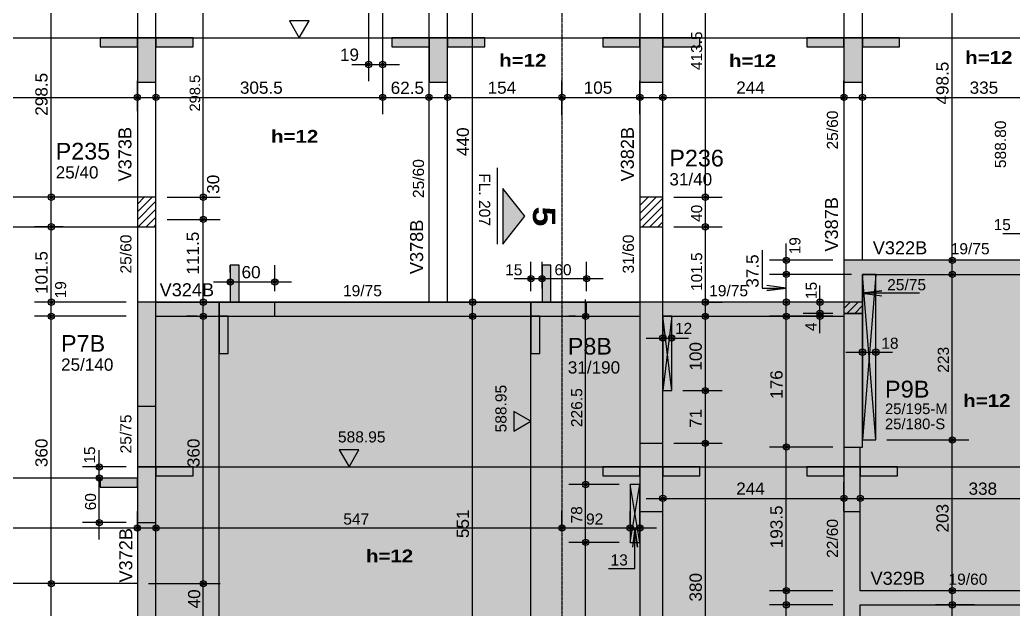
# Model space of a CAD drawing. Extents: x 0 to 13080, y 0 to 6750.
# Drawn here: x 2865 to 4204, y 2881 to 3675 of the extents above; entities that cross this region are included whole.
import ezdxf

# ---------------------------------------------------------------- set-up
doc = ezdxf.new("R2010")
doc.units = 0
doc.header["$MEASUREMENT"] = 0
for name, pattern in [('ESTILO_TQS_0002', [0.4, 0.1, -0.3]), ('ESTILO_TQS_0006', [0.3, 0.2, -0.1]), ('ESTILO_TQS_0007', [2.1, 1.5, -0.2, 0.2, -0.2])]:
    doc.linetypes.add(name, pattern=pattern)
for name, color, linetype in [('MTH-202', 1, 'CONTINUOUS'), ('MTH-224', 4, 'CONTINUOUS'), ('MTH-230', 1, 'CONTINUOUS'), ('MTH-COTAS7', 31, 'CONTINUOUS'), ('MTH-DIM-PILAR', 3, 'CONTINUOUS'), ('MTH-DIM-VIGA', 3, 'CONTINUOUS'), ('MTH-EIXO-214', 4, 'CONTINUOUS'), ('MTH-FACE-VIGA', 7, 'CONTINUOUS'), ('MTH-HACHURA-PILAR', 1, 'CONTINUOUS'), ('MTH-LINHA-CORTE', 5, 'CONTINUOUS'), ('MTH-LINHA-SEÇÃO', 16, 'CONTINUOUS'), ('MTH-PILAR-MORRE', 5, 'CONTINUOUS'), ('MTH-PILAR-SEGUE', 5, 'CONTINUOUS'), ('MTH-SIMB_COTA', 3, 'CONTINUOUS'), ('MTH-SOMB119', 62, 'CONTINUOUS'), ('MTH-SOMBRA21', 150, 'CONTINUOUS'), ('MTH-SOMBRA25', 253, 'CONTINUOUS'), ('MTH-TIT1-PILAR', 5, 'CONTINUOUS'), ('MTH-TIT1-VIGA', 5, 'CONTINUOUS'), ('MTH-TXT', 4, 'CONTINUOUS'), ('MTH-TXT-NEGRITO', 5, 'CONTINUOUS'), ('MTH-VIGA-INVERTIDA', 7, 'ESTILO_TQS_0002')]:
    doc.layers.add(name, color=color, linetype=linetype)
doc.styles.add('TQS_ARIAL', font='arial.ttf')
doc.styles.add('TQS_ARIAL_BLACK', font='ariblk.ttf')

msp = doc.modelspace()

# ---------------------------------------------------------------- linework, layer by layer
at = {"layer": 'MTH-224', "linetype": 'Continuous'}
msp.add_line((3508.413642, 3475.598007), (3508.413642, 3373.035507), dxfattribs=at)
for points in [[(3228.559574, 3673.775004), (3241.809079, 3650.827299), (3255.057265, 3673.775004), (3228.559574, 3673.775004)], [(3531.146077, 3121.11665), (3554.093782, 3134.366155), (3531.146077, 3147.614341), (3531.146077, 3121.11665)], [(3295.785352, 3095.818407), (3309.034857, 3072.870702), (3322.283044, 3095.818407), (3295.785352, 3095.818407)]]:
    msp.add_lwpolyline(points, dxfattribs=at)
at = {"layer": 'MTH-230', "linetype": 'Continuous'}
for p, q in [((4018.77776, 3109.232063), (4000.776437, 3332.232063)), ((4018.77483, 3332.232063), (4000.776437, 3109.232063)), ((3743.773657, 3175.732062), (3731.772715, 3275.732062)), ((3743.771704, 3275.732062), (3731.772715, 3175.732062)), ((3700.772715, 2971.232061), (3687.7719, 3049.232061)), ((3687.773853, 2971.232061), (3700.772715, 3049.232061))]:
    msp.add_line(p, q, dxfattribs=at)
at = {"layer": 'MTH-COTAS7', "linetype": 'Continuous'}
for p, q in [((3789.199237, 3413.714762), (3789.199237, 3872.214724)), ((4121.7165, 3328.732063), (4121.7165, 3872.214724)), ((2907.742914, 3413.714762), (2907.742914, 3757.214724)), ((3112.632837, 3413.714724), (3112.632837, 3757.214724)), ((3475.485509, 3272.232062), (3475.485509, 3757.214724)), ((3335.277913, 3738.714724), (3335.277913, 3592.301296)), ((3354.277913, 3719.714724), (3354.277913, 3547.964762)), ((3354.277913, 3719.714724), (3354.277913, 3547.964762)), ((3354.277913, 3704.714724), (3354.277913, 3592.301296)), ((3312.777913, 3614.801296), (3376.777913, 3614.801296)), ((3023.777243, 3552.013919), (3023.777243, 3592.964762)), ((3048.777243, 3558.5112), (3048.777243, 3592.964762)), ((3441.778343, 3560.905935), (3441.778343, 3592.964762)), ((3595.777243, 3546.312554), (3595.777243, 3592.964762)), ((3595.777243, 3561.312554), (3595.777243, 3592.964762)), ((3700.772715, 3548.129418), (3700.772715, 3592.964762)), ((3731.772715, 3547.608826), (3731.772715, 3592.964762)), ((3975.776437, 3565.885131), (3975.776437, 3592.964762)), ((4000.776437, 3561.487138), (4000.776437, 3592.964762)), ((2327.278343, 3570.464762), (3046.277243, 3570.464762)), ((3026.277243, 3570.464762), (3376.777913, 3570.464762)), ((3331.777913, 3570.464762), (3439.278343, 3570.464762)), ((3419.278343, 3570.464762), (3618.277243, 3570.464762)), ((3573.277243, 3570.464762), (3723.272715, 3570.464762)), ((3709.272715, 3570.464762), (3998.276437, 3570.464762)), ((3978.276437, 3570.464762), (4358.278005, 3570.464762)), ((3112.632837, 3383.714762), (3112.632837, 3458.714724)), ((3789.199237, 3373.714762), (3789.199237, 3458.714762)), ((2922.614955, 3436.214762), (2885.242914, 3436.214762)), ((3063.777243, 3436.214724), (3135.132837, 3436.214724)), ((3063.777243, 3436.214724), (3135.132837, 3436.214724)), ((3112.632837, 3272.232062), (3112.632837, 3428.714762)), ((3746.772715, 3436.214762), (3811.699237, 3436.214762)), ((3746.772715, 3436.214762), (3811.699237, 3436.214762)), ((2907.742914, 3272.232062), (2907.742914, 3418.714724)), ((3789.199237, 3272.232062), (3789.199237, 3418.714762)), ((3063.777243, 3406.214762), (3135.132837, 3406.214762)), ((3078.777243, 3406.214762), (3135.132837, 3406.214762)), ((2923.815472, 3396.214724), (2885.242914, 3396.214724)), ((3746.772715, 3396.214762), (3811.699237, 3396.214762)), ((3746.772715, 3396.214762), (3811.699237, 3396.214762)), ((4189.682575, 3387.288086), (4249.682575, 3387.288086)), ((3898.085202, 3309.732063), (3898.085202, 3373.732063)), ((3554.093782, 3309.732062), (3554.093782, 3349.044122)), ((3569.093782, 3313.399687), (3569.093782, 3349.044122)), ((3569.093782, 3313.399687), (3569.093782, 3349.044122)), ((3629.093782, 3309.732062), (3629.093782, 3349.044122)), ((3960.776437, 3351.232063), (3875.585202, 3351.232063)), ((3898.085202, 3272.232063), (3898.085202, 3354.732063)), ((4131.723071, 3351.232063), (4099.2165, 3351.232063)), ((4121.7165, 3086.732063), (4121.7165, 3354.732063)), ((3149.031721, 3334.732062), (3149.031721, 3344.473798)), ((3209.031721, 3309.732062), (3209.031721, 3344.473798)), ((3126.531721, 3321.973798), (3231.531721, 3321.973798)), ((3531.593782, 3326.544122), (3591.593782, 3326.544122)), ((3546.593782, 3326.544122), (3651.593782, 3326.544122)), ((3985.776437, 3332.232063), (3875.585202, 3332.232063)), ((3985.776437, 3332.232063), (3875.585202, 3332.232063)), ((4120.671331, 3332.232063), (4144.2165, 3332.232063)), ((2907.742914, 3253.232062), (2907.742914, 3317.232062)), ((3943.376847, 3257.232063), (3943.376847, 3317.232062)), ((2993.777243, 3294.732062), (2885.242914, 3294.732062)), ((3008.777243, 3294.732062), (2885.242914, 3294.732062)), ((2907.742914, 2893.232026), (2907.742914, 3298.232062)), ((3132.379587, 3294.732062), (3090.132837, 3294.732062)), ((3112.632837, 2893.232026), (3112.632837, 3298.232062)), ((3462.633488, 3294.732062), (3497.985509, 3294.732062)), ((3475.485509, 2702.232063), (3475.485509, 3298.232062)), ((3627.723978, 3026.732061), (3627.723978, 3298.232062)), ((3784.461806, 3294.732062), (3811.699237, 3294.732062)), ((3789.199237, 3153.232062), (3789.199237, 3298.232062)), ((3960.776437, 3294.732063), (3875.585202, 3294.732063)), ((3898.085202, 3077.232063), (3898.085202, 3298.232062)), ((3960.776437, 3294.732062), (3920.876847, 3294.732062)), ((3943.376847, 3253.232062), (3943.376847, 3302.232063)), ((3960.776437, 3279.732063), (3920.876847, 3279.732063)), ((3960.776437, 3279.732063), (3920.876847, 3279.732063)), ((2993.777243, 3275.732062), (2885.242914, 3275.732062)), ((3008.777243, 3275.732062), (2885.242914, 3275.732062)), ((3104.349613, 3275.732062), (3090.132837, 3275.732062)), ((3463.558377, 3275.732062), (3497.985509, 3275.732062)), ((3614.093782, 3275.732062), (3605.223978, 3275.732062)), ((3731.772715, 3252.942123), (3731.772715, 3268.924596)), ((3743.772455, 3252.289564), (3743.772455, 3268.924596)), ((3776.304288, 3275.732062), (3811.699237, 3275.732062)), ((3927.289216, 3275.732062), (3875.585202, 3275.732062)), ((3960.776437, 3275.732062), (3920.876847, 3275.732062)), ((3709.272715, 3246.424596), (3766.272455, 3246.424596)), ((4000.776437, 3228.897805), (4000.776437, 3249.937783)), ((4018.776385, 3228.897805), (4018.776385, 3249.937783)), ((3978.276437, 3227.437783), (4041.276385, 3227.437783)), ((3789.199237, 3082.232061), (3789.199237, 3198.232062)), ((3758.773657, 3175.732062), (3811.699237, 3175.732062)), ((3758.773657, 3175.732062), (3811.699237, 3175.732062)), ((4121.7165, 2883.73206), (4121.7165, 3131.732063)), ((3789.199237, 2702.232063), (3789.199237, 3127.232061)), ((3898.085202, 2883.73206), (3898.085202, 3122.232063)), ((4033.77776, 3109.232063), (4144.2165, 3109.232063)), ((4033.77776, 3109.232063), (4144.2165, 3109.232063)), ((2972.532162, 3035.370702), (2972.532162, 3095.370702)), ((3746.772715, 3104.732061), (3811.699237, 3104.732061)), ((3761.772715, 3104.732061), (3811.699237, 3104.732061)), ((3960.776437, 3099.732063), (3875.585202, 3099.732063)), ((3960.776437, 3099.732063), (3875.585202, 3099.732063)), ((2972.532162, 2975.370702), (2972.532162, 3080.370702)), ((3008.777243, 3072.870702), (2950.032162, 3072.870702)), ((3627.723978, 2948.732061), (3627.723978, 3071.732061)), ((2983.777243, 3057.870702), (2950.032162, 3057.870702)), ((2983.777243, 3057.870702), (2950.032162, 3057.870702)), ((3731.772715, 3010.318942), (3731.772715, 3052.98206)), ((3975.776437, 3013.232061), (3975.776437, 3052.98206)), ((3997.776437, 3017.982061), (3997.776437, 3052.98206)), ((3672.7719, 3049.232061), (3605.223978, 3049.232061)), ((3672.7719, 3049.232061), (3605.223978, 3049.232061)), ((3709.272715, 3030.48206), (3998.276437, 3030.48206)), ((3975.276437, 3030.48206), (4358.278005, 3030.48206)), ((3023.777243, 2985.935425), (3023.777243, 3013.258365)), ((3048.777243, 2988.614108), (3048.777243, 3013.258365)), ((3595.777243, 2993.424389), (3595.777243, 3013.258365)), ((3595.777243, 2993.424389), (3595.777243, 3013.258365)), ((3687.773611, 2995.900059), (3687.773611, 3013.258365)), ((3687.773611, 2995.900059), (3687.773611, 3013.258365)), ((3700.772715, 2986.232061), (3700.772715, 3013.258365)), ((3008.777243, 2997.870702), (2950.032162, 2997.870702)), ((2284.277913, 2990.758365), (3046.277243, 2990.758365)), ((3026.277243, 2990.758365), (3618.277243, 2990.758365)), ((3573.277243, 2990.758365), (3710.273611, 2990.758365)), ((3627.723978, 2702.232063), (3627.723978, 2993.732061)), ((3665.273611, 2990.758365), (3723.272715, 2990.758365)), ((3672.773853, 2971.232061), (3605.223978, 2971.232061)), ((3672.773853, 2971.232061), (3605.223978, 2971.232061)), ((3112.632837, 2853.232026), (3112.632837, 2938.232026)), ((3898.085202, 2864.73206), (3898.085202, 2928.73206)), ((2925.137029, 2915.732026), (2885.242914, 2915.732026)), ((3038.777243, 2915.732026), (3135.132837, 2915.732026)), ((3038.777243, 2915.732026), (3135.132837, 2915.732026)), ((3960.776437, 2906.23206), (3875.585202, 2906.23206)), ((3960.776437, 2906.23206), (3875.585202, 2906.23206)), ((3898.085202, 2575.232062), (3898.085202, 2909.73206)), ((4151.777221, 2906.23206), (4099.2165, 2906.23206)), ((4121.7165, 2493.232028), (4121.7165, 2909.73206)), ((2907.742914, 2702.232063), (2907.742914, 2898.232026)), ((3112.632837, 2702.232063), (3112.632837, 2898.232026)), ((3960.776437, 2887.23206), (3875.585202, 2887.23206)), ((3960.776437, 2887.23206), (3875.585202, 2887.23206)), ((4151.777221, 2887.23206), (4099.2165, 2887.23206))]:
    msp.add_line(p, q, dxfattribs=at)
for points in [[(3865.441574, 3364.675059), (3865.441574, 3313.701084), (3898.085202, 3313.701084), (3872.059774, 3310.274771), (3898.085202, 3313.701084), (3872.059774, 3317.127396)], [(4077.663319, 3306.775764), (4000.776437, 3306.775764), (4026.801865, 3310.202077), (4000.776437, 3306.775764), (4026.801865, 3303.349452)], [(3658.669305, 2936.164261), (3694.220155, 2936.164261), (3694.220155, 2990.758365), (3697.646468, 2964.732937), (3694.220155, 2990.758365), (3690.793843, 2964.732937)]]:
    msp.add_lwpolyline(points, dxfattribs=at)
at = {"layer": 'MTH-EIXO-214', "linetype": 'ESTILO_TQS_0007'}
msp.add_line((3595.777243, 6386.749862), (3595.777243, 488.1738), dxfattribs=at)
at = {"layer": 'MTH-FACE-VIGA', "linetype": 'Continuous'}
for p, q in [((3416.778343, 3294.732062), (3416.778343, 3936.214724)), ((3048.777243, 3294.732062), (3416.778343, 3294.732062)), ((3441.778343, 3294.732062), (3700.772715, 3294.732062))]:
    msp.add_line(p, q, dxfattribs=at)
for points in [[(3023.777243, 3936.214724), (3023.777243, 3436.214724)], [(3048.777243, 3436.214724), (3048.777243, 3936.214724)], [(3441.778343, 3294.732062), (3441.778343, 3936.214724), (3584.778343, 3936.214724)], [(3700.772715, 3862.214724), (3700.772715, 3436.214724)], [(4000.776437, 3351.232063), (4000.776437, 3862.214724)], [(3731.772715, 3436.214724), (3731.772715, 3849.714724)], [(3975.776437, 3849.714724), (3975.776437, 3341.732063)], [(3023.777243, 3436.214724), (2349.778343, 3436.214724)], [(2329.778343, 3396.214724), (3023.777243, 3396.214724)], [(3023.777243, 3396.214724), (3023.777243, 3294.732062)], [(3048.777243, 3294.732062), (3048.777243, 3396.214724)], [(3700.772715, 3396.214724), (3700.772715, 3294.732062)], [(3731.772715, 3294.732062), (3731.772715, 3396.214724)], [(4335.777241, 3351.232063), (4000.776437, 3351.232063)], [(3975.776437, 3341.732063), (3975.776437, 3294.732063)], [(4000.776437, 3332.232063), (4335.777241, 3332.232063)], [(4000.776437, 3294.732063), (4000.776437, 3332.232063)], [(4018.77776, 3109.232063), (4018.77483, 3332.232063), (4000.776437, 3332.232063), (4000.776437, 3109.232063), (4018.77776, 3109.232063)], [(3975.776437, 3294.732062), (3731.772715, 3294.732062)], [(3048.777243, 3275.732062), (3700.772715, 3275.732062)], [(3731.772715, 3275.732062), (3975.776437, 3275.732062)], [(3743.773657, 3175.732062), (3743.771704, 3275.732062), (3731.772715, 3275.732062), (3731.772715, 3175.732062), (3743.773657, 3175.732062)], [(3023.777243, 3154.732062), (3023.777243, 2915.732026)], [(3048.777243, 2890.732026), (3048.777243, 3154.732062)], [(3700.772715, 3104.732061), (3700.772715, 2724.732063)], [(3731.772715, 2715.232063), (3731.772715, 3104.732061)], [(3975.776437, 3099.732063), (3975.776437, 2896.732022)], [(3997.776437, 2906.232022), (3997.776437, 3099.732063)], [(3687.773853, 2971.232061), (3700.772715, 2971.232061), (3700.772715, 3049.232061), (3687.7719, 3049.232061), (3687.773853, 2971.232061)], [(3023.777243, 2915.732026), (2306.777913, 2915.732026)], [(4335.778005, 2906.232022), (3997.776437, 2906.232022)], [(3048.777243, 2825.732063), (3048.777243, 2890.732026)], [(3975.776437, 2896.732022), (3975.776437, 2597.732062)], [(3997.776437, 2887.232022), (4335.778005, 2887.232022)], [(3997.776437, 2597.732062), (3997.776437, 2887.232022)]]:
    msp.add_lwpolyline(points, dxfattribs=at)
at = {"layer": 'MTH-HACHURA-PILAR', "linetype": 'Continuous'}
for p, q in [((3023.777243, 3416.221507), (3043.770461, 3436.214724)), ((3023.777243, 3426.828109), (3033.163859, 3436.214724)), ((3023.777243, 3405.614905), (3048.777243, 3430.614905)), ((3700.772715, 3414.394469), (3722.592971, 3436.214724)), ((3700.772715, 3425.001071), (3711.986369, 3436.214724)), ((3700.772715, 3435.607672), (3701.379767, 3436.214724)), ((3700.772715, 3403.787867), (3731.772715, 3434.787867)), ((3024.983664, 3396.214724), (3048.777243, 3420.008303)), ((3703.806174, 3396.214724), (3731.772715, 3424.181266)), ((3714.412776, 3396.214724), (3731.772715, 3413.574664)), ((3035.590266, 3396.214724), (3048.777243, 3409.401702)), ((3725.019378, 3396.214724), (3731.772715, 3402.968062)), ((3046.196868, 3396.214724), (3048.777243, 3398.7951)), ((3975.776437, 3286.347326), (3984.161175, 3294.732063)), ((3979.767776, 3279.732063), (3994.767776, 3294.732063)), ((3990.374378, 3279.732063), (4000.776437, 3290.134122))]:
    msp.add_line(p, q, dxfattribs=at)
at = {"layer": 'MTH-LINHA-CORTE', "linetype": 'Continuous'}
msp.add_lwpolyline([(3516.011227, 3448.035507), (3516.011227, 3373.035507), (3546.011227, 3410.535507), (3516.011227, 3448.035507)], dxfattribs=at)
at = {"layer": 'MTH-LINHA-SEÇÃO', "linetype": 'Continuous'}
for p, q in [((921.17219, 3650.827299), (8448.796747, 3650.827299)), ((3134.031721, 2705.732063), (3134.031721, 3294.732062)), ((3554.093782, 1875.732063), (3554.093782, 3294.732062)), ((3023.777243, 3072.870702), (5387.277243, 3072.870702)), ((3023.777243, 3057.870702), (1257.277913, 3057.870702))]:
    msp.add_line(p, q, dxfattribs=at)
for points in [[(3023.777243, 3638.827299), (3023.777243, 3650.827299), (2973.777243, 3650.827299), (2973.777243, 3638.827299), (3023.777243, 3638.827299)], [(3048.777243, 3650.827299), (3023.777243, 3650.827299), (3023.777243, 3590.827299), (3048.777243, 3590.827299), (3048.777243, 3650.827299)], [(3098.777243, 3638.827299), (3098.777243, 3650.827299), (3048.777243, 3650.827299), (3048.777243, 3638.827299), (3098.777243, 3638.827299)], [(3416.778343, 3638.827299), (3416.778343, 3650.827299), (3366.778343, 3650.827299), (3366.778343, 3638.827299), (3416.778343, 3638.827299)], [(3441.778343, 3650.827299), (3416.778343, 3650.827299), (3416.778343, 3590.827299), (3441.778343, 3590.827299), (3441.778343, 3650.827299)], [(3491.778343, 3638.827299), (3491.778343, 3650.827299), (3441.778343, 3650.827299), (3441.778343, 3638.827299), (3491.778343, 3638.827299)], [(3700.772715, 3638.827299), (3700.772715, 3650.827299), (3650.772715, 3650.827299), (3650.772715, 3638.827299), (3700.772715, 3638.827299)], [(3731.772715, 3650.827299), (3700.772715, 3650.827299), (3700.772715, 3590.827299), (3731.772715, 3590.827299), (3731.772715, 3650.827299)], [(3781.772715, 3638.827299), (3781.772715, 3650.827299), (3731.772715, 3650.827299), (3731.772715, 3638.827299), (3781.772715, 3638.827299)], [(3975.776437, 3638.827299), (3975.776437, 3650.827299), (3925.776437, 3650.827299), (3925.776437, 3638.827299), (3975.776437, 3638.827299)], [(4000.776437, 3650.827299), (3975.776437, 3650.827299), (3975.776437, 3590.827299), (4000.776437, 3590.827299), (4000.776437, 3650.827299)], [(4050.776437, 3638.827299), (4050.776437, 3650.827299), (4000.776437, 3650.827299), (4000.776437, 3638.827299), (4050.776437, 3638.827299)], [(3161.031721, 3344.732062), (3149.031721, 3344.732062), (3149.031721, 3294.732062), (3161.031721, 3294.732062), (3161.031721, 3344.732062)], [(3581.093782, 3344.732062), (3569.093782, 3344.732062), (3569.093782, 3294.732062), (3581.093782, 3294.732062), (3581.093782, 3344.732062)], [(3134.031721, 3294.732062), (3134.031721, 3275.732062), (3209.031721, 3275.732062), (3209.031721, 3294.732062), (3134.031721, 3294.732062)], [(3554.093782, 3294.732062), (3554.093782, 3275.732062), (3629.093782, 3275.732062), (3629.093782, 3294.732062), (3554.093782, 3294.732062)], [(3146.031721, 3275.732062), (3134.031721, 3275.732062), (3134.031721, 3225.732062), (3146.031721, 3225.732062), (3146.031721, 3275.732062)], [(3566.093782, 3275.732062), (3554.093782, 3275.732062), (3554.093782, 3225.732062), (3566.093782, 3225.732062), (3566.093782, 3275.732062)], [(3048.777243, 3072.870702), (3023.777243, 3072.870702), (3023.777243, 2997.870702), (3048.777243, 2997.870702), (3048.777243, 3072.870702)], [(3098.777243, 3060.870702), (3098.777243, 3072.870702), (3048.777243, 3072.870702), (3048.777243, 3060.870702), (3098.777243, 3060.870702)], [(3700.772715, 3060.870702), (3700.772715, 3072.870702), (3650.772715, 3072.870702), (3650.772715, 3060.870702), (3700.772715, 3060.870702)], [(3731.772715, 3072.870702), (3700.772715, 3072.870702), (3700.772715, 3012.870702), (3731.772715, 3012.870702), (3731.772715, 3072.870702)], [(3781.772715, 3060.870702), (3781.772715, 3072.870702), (3731.772715, 3072.870702), (3731.772715, 3060.870702), (3781.772715, 3060.870702)], [(3975.776437, 3060.870702), (3975.776437, 3072.870702), (3925.776437, 3072.870702), (3925.776437, 3060.870702), (3975.776437, 3060.870702)], [(3997.776437, 3072.870702), (3975.776437, 3072.870702), (3975.776437, 3012.870702), (3997.776437, 3012.870702), (3997.776437, 3072.870702)], [(4047.776437, 3060.870702), (4047.776437, 3072.870702), (3997.776437, 3072.870702), (3997.776437, 3060.870702), (4047.776437, 3060.870702)], [(3023.777243, 3045.870702), (3023.777243, 3057.870702), (2973.777243, 3057.870702), (2973.777243, 3045.870702), (3023.777243, 3045.870702)]]:
    msp.add_lwpolyline(points, dxfattribs=at)
at = {"layer": 'MTH-PILAR-MORRE', "linetype": 'Continuous'}
for points in [[(3023.777243, 3396.214724), (3048.777243, 3396.214724), (3048.777243, 3436.214724), (3023.777243, 3436.214724), (3023.777243, 3396.214724)], [(3700.772715, 3396.214724), (3731.772715, 3396.214724), (3731.772715, 3436.214724), (3700.772715, 3436.214724), (3700.772715, 3396.214724)], [(4000.776437, 3294.732063), (3975.776437, 3294.732063), (3975.776437, 3279.732063), (4000.776437, 3279.732063), (4000.776437, 3294.732063)]]:
    msp.add_lwpolyline(points, dxfattribs=at)
at = {"layer": 'MTH-PILAR-SEGUE', "linetype": 'Continuous'}
for points in [[(3023.777243, 3154.732062), (3048.777243, 3154.732062), (3048.777243, 3294.732062), (3023.777243, 3294.732062), (3023.777243, 3154.732062)], [(3700.772715, 3104.732061), (3731.772715, 3104.732061), (3731.772715, 3294.732061), (3700.772715, 3294.732061), (3700.772715, 3104.732061)], [(3975.776437, 3099.732063), (4000.776437, 3099.732063), (4000.776437, 3279.732063), (3975.776437, 3279.732063), (3975.776437, 3099.732063)]]:
    msp.add_lwpolyline(points, dxfattribs=at)
at = {"layer": 'MTH-SIMB_COTA', "linetype": 'Continuous'}
for centre, radius in [((3335.277913, 3614.801296), 4.200001), ((3335.277913, 3614.801296), 2.1), ((3354.277913, 3614.801296), 4.200001), ((3354.277913, 3614.801296), 2.1), ((3023.777243, 3570.464762), 4.200001), ((3048.777243, 3570.464762), 4.200001), ((3354.277913, 3570.464762), 4.200001), ((3354.277913, 3570.464762), 4.200001), ((3416.778343, 3570.464762), 4.200001), ((3441.778343, 3570.464762), 4.200001), ((3595.777243, 3570.464762), 4.200001), ((3595.777243, 3570.464762), 4.200001), ((3700.772715, 3570.464762), 4.200001), ((3731.772715, 3570.464762), 4.200001), ((3975.776437, 3570.464762), 4.200001), ((4000.776437, 3570.464762), 4.200001), ((3023.777243, 3570.464762), 2.1), ((3048.777243, 3570.464762), 2.1), ((3354.277913, 3570.464762), 2.1), ((3354.277913, 3570.464762), 2.1), ((3416.778343, 3570.464762), 2.1), ((3441.778343, 3570.464762), 2.1), ((3595.777243, 3570.464762), 2.1), ((3595.777243, 3570.464762), 2.1), ((3700.772715, 3570.464762), 2.1), ((3731.772715, 3570.464762), 2.1), ((3975.776437, 3570.464762), 2.1), ((4000.776437, 3570.464762), 2.1), ((2907.742914, 3436.214762), 4.200001), ((3112.632837, 3436.214724), 4.200001), ((3112.632837, 3436.214724), 4.200001), ((3789.199237, 3436.214762), 4.200001), ((3789.199237, 3436.214762), 4.200001), ((2907.742914, 3436.214762), 2.1), ((3112.632837, 3436.214724), 2.1), ((3112.632837, 3436.214724), 2.1), ((3789.199237, 3436.214762), 2.1), ((3789.199237, 3436.214762), 2.1), ((2907.742914, 3396.214724), 4.200001), ((3112.632837, 3406.214762), 4.200001), ((3112.632837, 3406.214762), 4.200001), ((3112.632837, 3406.214762), 2.1), ((3112.632837, 3406.214762), 2.1), ((3789.199237, 3396.214762), 4.200001), ((3789.199237, 3396.214762), 4.200001), ((2907.742914, 3396.214724), 2.1), ((3789.199237, 3396.214762), 2.1), ((3789.199237, 3396.214762), 2.1), ((3898.085202, 3351.232063), 4.200001), ((3898.085202, 3351.232063), 2.1), ((4121.7165, 3351.232063), 4.200001), ((4121.7165, 3351.232063), 2.1), ((3898.085202, 3332.232063), 4.200001), ((3898.085202, 3332.232063), 4.200001), ((3898.085202, 3332.232063), 2.1), ((3898.085202, 3332.232063), 2.1), ((4121.7165, 3332.232063), 4.200001), ((4121.7165, 3332.232063), 2.1), ((3149.031721, 3321.973798), 4.200001), ((3149.031721, 3321.973798), 2.1), ((3209.031721, 3321.973798), 4.200001), ((3209.031721, 3321.973798), 2.1), ((3554.093782, 3326.544122), 4.200001), ((3554.093782, 3326.544122), 2.1), ((3569.093782, 3326.544122), 4.200001), ((3569.093782, 3326.544122), 4.200001), ((3569.093782, 3326.544122), 2.1), ((3569.093782, 3326.544122), 2.1), ((3629.093782, 3326.544122), 4.200001), ((3629.093782, 3326.544122), 2.1), ((2907.742914, 3294.732062), 4.200001), ((2907.742914, 3294.732062), 4.200001), ((2907.742914, 3294.732062), 2.1), ((2907.742914, 3294.732062), 2.1), ((3112.632837, 3294.732062), 4.200001), ((3112.632837, 3294.732062), 2.1), ((3475.485509, 3294.732062), 4.200001), ((3475.485509, 3294.732062), 2.1), ((3789.199237, 3294.732062), 4.200001), ((3789.199237, 3294.732062), 2.1), ((3898.085202, 3294.732063), 4.200001), ((3898.085202, 3294.732063), 2.1), ((3943.376847, 3294.732062), 4.200001), ((3943.376847, 3294.732062), 2.1), ((2907.742914, 3275.732062), 4.200001), ((2907.742914, 3275.732062), 4.200001), ((3112.632837, 3275.732062), 4.200001), ((3475.485509, 3275.732062), 4.200001), ((3627.723978, 3275.732062), 4.200001), ((3789.199237, 3275.732062), 4.200001), ((3898.085202, 3275.732062), 4.200001), ((3943.376847, 3279.732063), 4.200001), ((3943.376847, 3279.732063), 4.200001), ((3943.376847, 3275.732062), 4.200001), ((3943.376847, 3279.732063), 2.1), ((3943.376847, 3279.732063), 2.1), ((2907.742914, 3275.732062), 2.1), ((2907.742914, 3275.732062), 2.1), ((3112.632837, 3275.732062), 2.1), ((3475.485509, 3275.732062), 2.1), ((3627.723978, 3275.732062), 2.1), ((3789.199237, 3275.732062), 2.1), ((3898.085202, 3275.732062), 2.1), ((3943.376847, 3275.732062), 2.1), ((3731.772715, 3246.424596), 4.200001), ((3731.772715, 3246.424596), 2.1), ((3743.772455, 3246.424596), 4.200001), ((3743.772455, 3246.424596), 2.1), ((4000.776437, 3227.437783), 4.200001), ((4000.776437, 3227.437783), 2.1), ((4018.776385, 3227.437783), 4.200001), ((4018.776385, 3227.437783), 2.1), ((3789.199237, 3175.732062), 4.200001), ((3789.199237, 3175.732062), 4.200001), ((3789.199237, 3175.732062), 2.1), ((3789.199237, 3175.732062), 2.1), ((3789.199237, 3104.732061), 4.200001), ((3789.199237, 3104.732061), 4.200001), ((3789.199237, 3104.732061), 2.1), ((3789.199237, 3104.732061), 2.1), ((4121.7165, 3109.232063), 4.200001), ((4121.7165, 3109.232063), 4.200001), ((4121.7165, 3109.232063), 2.1), ((4121.7165, 3109.232063), 2.1), ((3898.085202, 3099.732063), 4.200001), ((3898.085202, 3099.732063), 4.200001), ((3898.085202, 3099.732063), 2.1), ((3898.085202, 3099.732063), 2.1), ((2972.532162, 3072.870702), 4.200001), ((2972.532162, 3072.870702), 2.1), ((2972.532162, 3057.870702), 4.200001), ((2972.532162, 3057.870702), 4.200001), ((2972.532162, 3057.870702), 2.1), ((2972.532162, 3057.870702), 2.1), ((3627.723978, 3049.232061), 4.200001), ((3627.723978, 3049.232061), 4.200001), ((3627.723978, 3049.232061), 2.1), ((3627.723978, 3049.232061), 2.1), ((3731.772715, 3030.48206), 4.200001), ((3731.772715, 3030.48206), 2.1), ((3975.776437, 3030.48206), 4.200001), ((3975.776437, 3030.48206), 2.1), ((3997.776437, 3030.48206), 4.200001), ((3997.776437, 3030.48206), 2.1), ((2972.532162, 2997.870702), 4.200001), ((2972.532162, 2997.870702), 2.1), ((3023.777243, 2990.758365), 4.200001), ((3023.777243, 2990.758365), 2.1), ((3048.777243, 2990.758365), 4.200001), ((3048.777243, 2990.758365), 2.1), ((3595.777243, 2990.758365), 4.200001), ((3595.777243, 2990.758365), 4.200001), ((3595.777243, 2990.758365), 2.1), ((3595.777243, 2990.758365), 2.1), ((3687.773611, 2990.758365), 4.200001), ((3687.773611, 2990.758365), 4.200001), ((3687.773611, 2990.758365), 2.1), ((3687.773611, 2990.758365), 2.1), ((3700.772715, 2990.758365), 4.200001), ((3700.772715, 2990.758365), 2.1), ((3627.723978, 2971.232061), 4.200001), ((3627.723978, 2971.232061), 4.200001), ((3627.723978, 2971.232061), 2.1), ((3627.723978, 2971.232061), 2.1), ((2907.742914, 2915.732026), 4.200001), ((2907.742914, 2915.732026), 2.1), ((3112.632837, 2915.732026), 4.200001), ((3112.632837, 2915.732026), 4.200001), ((3112.632837, 2915.732026), 2.1), ((3112.632837, 2915.732026), 2.1), ((3898.085202, 2906.23206), 4.200001), ((3898.085202, 2906.23206), 4.200001), ((3898.085202, 2906.23206), 2.1), ((3898.085202, 2906.23206), 2.1), ((4121.7165, 2906.23206), 4.200001), ((4121.7165, 2906.23206), 2.1), ((3898.085202, 2887.23206), 4.200001), ((3898.085202, 2887.23206), 4.200001), ((4121.7165, 2887.23206), 4.200001), ((3898.085202, 2887.23206), 2.1), ((3898.085202, 2887.23206), 2.1), ((4121.7165, 2887.23206), 2.1)]:
    msp.add_circle(centre, radius, dxfattribs=at)
at = {"layer": 'MTH-SOMB119', "linetype": 'Continuous'}
msp.add_lwpolyline([(4611.777243, 3351.232063), (3975.776437, 3351.232063), (3975.776437, 3294.732062), (3023.777243, 3294.732062), (3023.777243, 2705.732063), (3305.777243, 2705.732063), (3305.777243, 2464.732063), (3023.777243, 2464.732063), (3023.777243, 1875.732063), (4003.776437, 1875.732063), (4003.776437, 1975.732064)], dxfattribs=at)
for points in [[(4611.777243, 3351.232063), (3975.776437, 3351.232063), (4003.776437, 1975.732064)], [(4003.776437, 1975.732064), (3975.776437, 3351.232063), (4003.776437, 1875.732063)], [(3975.776437, 3351.232063), (3975.776437, 3294.732062), (4003.776437, 1875.732063)], [(4611.777243, 1975.732064), (4611.777243, 3351.232063), (4003.776437, 1975.732064)], [(3975.776437, 3294.732062), (3023.777243, 3294.732062), (3305.777243, 2705.732063)], [(3305.777243, 2705.732063), (3023.777243, 3294.732062), (3023.777243, 2705.732063)], [(4003.776437, 1875.732063), (3975.776437, 3294.732062), (3305.777243, 2705.732063)]]:
    msp.add_solid(points, dxfattribs=at)
at = {"layer": 'MTH-SOMBRA21', "linetype": 'Continuous'}
for points in [[(3023.777243, 3638.827299), (3023.777243, 3650.827299), (2973.777243, 3650.827299)], [(3023.777243, 3638.827299), (2973.777243, 3650.827299), (2973.777243, 3638.827299)], [(3048.777243, 3650.827299), (3023.777243, 3650.827299), (3023.777243, 3590.827299)], [(3048.777243, 3650.827299), (3023.777243, 3590.827299), (3048.777243, 3590.827299)], [(3098.777243, 3638.827299), (3098.777243, 3650.827299), (3048.777243, 3650.827299)], [(3098.777243, 3638.827299), (3048.777243, 3650.827299), (3048.777243, 3638.827299)], [(3048.777243, 3650.827299), (3048.777243, 3590.827299), (3048.777243, 3650.827299)], [(3416.778343, 3638.827299), (3416.778343, 3650.827299), (3366.778343, 3650.827299)], [(3416.778343, 3638.827299), (3366.778343, 3650.827299), (3366.778343, 3638.827299)], [(3441.778343, 3650.827299), (3416.778343, 3650.827299), (3416.778343, 3590.827299)], [(3441.778343, 3650.827299), (3416.778343, 3590.827299), (3441.778343, 3590.827299)], [(3491.778343, 3638.827299), (3491.778343, 3650.827299), (3441.778343, 3650.827299)], [(3491.778343, 3638.827299), (3441.778343, 3650.827299), (3441.778343, 3638.827299)], [(3441.778343, 3650.827299), (3441.778343, 3590.827299), (3441.778343, 3650.827299)], [(3700.772715, 3638.827299), (3700.772715, 3650.827299), (3650.772715, 3650.827299)], [(3700.772715, 3638.827299), (3650.772715, 3650.827299), (3650.772715, 3638.827299)], [(3731.772715, 3650.827299), (3700.772715, 3650.827299), (3700.772715, 3590.827299)], [(3731.772715, 3650.827299), (3700.772715, 3590.827299), (3731.772715, 3590.827299)], [(3781.772715, 3638.827299), (3781.772715, 3650.827299), (3731.772715, 3650.827299)], [(3781.772715, 3638.827299), (3731.772715, 3650.827299), (3731.772715, 3638.827299)], [(3731.772715, 3650.827299), (3731.772715, 3590.827299), (3731.772715, 3650.827299)], [(3975.776437, 3638.827299), (3975.776437, 3650.827299), (3925.776437, 3650.827299)], [(3975.776437, 3638.827299), (3925.776437, 3650.827299), (3925.776437, 3638.827299)], [(4000.776437, 3650.827299), (3975.776437, 3650.827299), (3975.776437, 3590.827299)], [(4000.776437, 3650.827299), (3975.776437, 3590.827299), (4000.776437, 3590.827299)], [(4050.776437, 3638.827299), (4050.776437, 3650.827299), (4000.776437, 3650.827299)], [(4050.776437, 3638.827299), (4000.776437, 3650.827299), (4000.776437, 3638.827299)], [(4000.776437, 3650.827299), (4000.776437, 3590.827299), (4000.776437, 3650.827299)], [(3023.777243, 3638.827299), (2973.777243, 3638.827299), (3023.777243, 3638.827299)], [(3098.777243, 3638.827299), (3048.777243, 3638.827299), (3098.777243, 3638.827299)], [(3416.778343, 3638.827299), (3366.778343, 3638.827299), (3416.778343, 3638.827299)], [(3491.778343, 3638.827299), (3441.778343, 3638.827299), (3491.778343, 3638.827299)], [(3700.772715, 3638.827299), (3650.772715, 3638.827299), (3700.772715, 3638.827299)], [(3781.772715, 3638.827299), (3731.772715, 3638.827299), (3781.772715, 3638.827299)], [(3975.776437, 3638.827299), (3925.776437, 3638.827299), (3975.776437, 3638.827299)], [(4050.776437, 3638.827299), (4000.776437, 3638.827299), (4050.776437, 3638.827299)], [(3516.011227, 3448.035507), (3516.011227, 3373.035507), (3546.011227, 3410.535507)], [(3516.011227, 3448.035507), (3546.011227, 3410.535507), (3516.011227, 3448.035507)], [(3161.031721, 3344.732062), (3149.031721, 3344.732062), (3149.031721, 3294.732062)], [(3161.031721, 3344.732062), (3149.031721, 3294.732062), (3161.031721, 3294.732062)], [(3161.031721, 3344.732062), (3161.031721, 3294.732062), (3161.031721, 3344.732062)], [(3581.093782, 3344.732062), (3569.093782, 3344.732062), (3569.093782, 3294.732062)], [(3581.093782, 3344.732062), (3569.093782, 3294.732062), (3581.093782, 3294.732062)], [(3581.093782, 3344.732062), (3581.093782, 3294.732062), (3581.093782, 3344.732062)], [(3134.031721, 3294.732062), (3134.031721, 3275.732062), (3209.031721, 3275.732062)], [(3134.031721, 3294.732062), (3209.031721, 3275.732062), (3209.031721, 3294.732062)], [(3134.031721, 3294.732062), (3209.031721, 3294.732062), (3134.031721, 3294.732062)], [(3554.093782, 3294.732062), (3554.093782, 3275.732062), (3629.093782, 3275.732062)], [(3554.093782, 3294.732062), (3629.093782, 3275.732062), (3629.093782, 3294.732062)], [(3554.093782, 3294.732062), (3629.093782, 3294.732062), (3554.093782, 3294.732062)], [(3146.031721, 3275.732062), (3134.031721, 3275.732062), (3134.031721, 3225.732062)], [(3146.031721, 3275.732062), (3134.031721, 3225.732062), (3146.031721, 3225.732062)], [(3146.031721, 3275.732062), (3146.031721, 3225.732062), (3146.031721, 3275.732062)], [(3566.093782, 3275.732062), (3554.093782, 3275.732062), (3554.093782, 3225.732062)], [(3566.093782, 3275.732062), (3554.093782, 3225.732062), (3566.093782, 3225.732062)], [(3566.093782, 3275.732062), (3566.093782, 3225.732062), (3566.093782, 3275.732062)], [(3048.777243, 3072.870702), (3023.777243, 3072.870702), (3023.777243, 2997.870702)], [(3048.777243, 3072.870702), (3023.777243, 2997.870702), (3048.777243, 2997.870702)], [(3098.777243, 3060.870702), (3098.777243, 3072.870702), (3048.777243, 3072.870702)], [(3098.777243, 3060.870702), (3048.777243, 3072.870702), (3048.777243, 3060.870702)], [(3048.777243, 3072.870702), (3048.777243, 2997.870702), (3048.777243, 3072.870702)], [(3700.772715, 3060.870702), (3700.772715, 3072.870702), (3650.772715, 3072.870702)], [(3700.772715, 3060.870702), (3650.772715, 3072.870702), (3650.772715, 3060.870702)], [(3731.772715, 3072.870702), (3700.772715, 3072.870702), (3700.772715, 3012.870702)], [(3731.772715, 3072.870702), (3700.772715, 3012.870702), (3731.772715, 3012.870702)], [(3781.772715, 3060.870702), (3781.772715, 3072.870702), (3731.772715, 3072.870702)], [(3781.772715, 3060.870702), (3731.772715, 3072.870702), (3731.772715, 3060.870702)], [(3731.772715, 3072.870702), (3731.772715, 3012.870702), (3731.772715, 3072.870702)], [(3975.776437, 3060.870702), (3975.776437, 3072.870702), (3925.776437, 3072.870702)], [(3975.776437, 3060.870702), (3925.776437, 3072.870702), (3925.776437, 3060.870702)], [(3997.776437, 3072.870702), (3975.776437, 3072.870702), (3975.776437, 3012.870702)], [(3997.776437, 3072.870702), (3975.776437, 3012.870702), (3997.776437, 3012.870702)], [(4047.776437, 3060.870702), (4047.776437, 3072.870702), (3997.776437, 3072.870702)], [(4047.776437, 3060.870702), (3997.776437, 3072.870702), (3997.776437, 3060.870702)], [(3997.776437, 3072.870702), (3997.776437, 3012.870702), (3997.776437, 3072.870702)], [(3023.777243, 3045.870702), (3023.777243, 3057.870702), (2973.777243, 3057.870702)], [(3023.777243, 3045.870702), (2973.777243, 3057.870702), (2973.777243, 3045.870702)], [(3098.777243, 3060.870702), (3048.777243, 3060.870702), (3098.777243, 3060.870702)], [(3700.772715, 3060.870702), (3650.772715, 3060.870702), (3700.772715, 3060.870702)], [(3781.772715, 3060.870702), (3731.772715, 3060.870702), (3781.772715, 3060.870702)], [(3975.776437, 3060.870702), (3925.776437, 3060.870702), (3975.776437, 3060.870702)], [(4047.776437, 3060.870702), (3997.776437, 3060.870702), (4047.776437, 3060.870702)], [(3023.777243, 3045.870702), (2973.777243, 3045.870702), (3023.777243, 3045.870702)]]:
    msp.add_solid(points, dxfattribs=at)
at = {"layer": 'MTH-SOMBRA25', "linetype": 'Continuous'}
for points in [[(3023.777243, 3154.732062), (3048.777243, 3154.732062), (3048.777243, 3294.732062)], [(3023.777243, 3154.732062), (3048.777243, 3294.732062), (3023.777243, 3294.732062)], [(3023.777243, 3154.732062), (3023.777243, 3294.732062), (3023.777243, 3154.732062)], [(3700.772715, 3104.732061), (3731.772715, 3104.732061), (3731.772715, 3294.732061)], [(3700.772715, 3104.732061), (3731.772715, 3294.732061), (3700.772715, 3294.732061)], [(3700.772715, 3104.732061), (3700.772715, 3294.732061), (3700.772715, 3104.732061)], [(3975.776437, 3099.732063), (4000.776437, 3099.732063), (4000.776437, 3279.732063)], [(3975.776437, 3099.732063), (4000.776437, 3279.732063), (3975.776437, 3279.732063)], [(3975.776437, 3099.732063), (3975.776437, 3279.732063), (3975.776437, 3099.732063)]]:
    msp.add_solid(points, dxfattribs=at)
at = {"layer": 'MTH-VIGA-INVERTIDA', "linetype": 'ESTILO_TQS_0006'}
for p, q in [((4000.776437, 3351.232063), (3975.776437, 3351.232063)), ((3416.778343, 3294.732062), (3441.778343, 3294.732062)), ((3023.777243, 2915.732026), (3023.777243, 2875.732026))]:
    msp.add_line(p, q, dxfattribs=at)

# ---------------------------------------------------------------- texts
at = {"layer": 'MTH-202', "linetype": 'Continuous', "style": 'TQS_ARIAL'}
for s, p in [('P235', (2913.735618, 3486.822788)), ('P236', (3740.599304, 3477.495549))]:
    msp.add_text(s, height=22.5, dxfattribs=at).set_placement(p)
at = {"layer": 'MTH-COTAS7', "linetype": 'Continuous', "style": 'TQS_ARIAL'}
for s, height, p in [('413.5', 14.85, (3784.744237, 3607.324743)), ('498.5', 16.5, (4116.7665, 3560.873394)), ('298.5', 16.5, (2902.792914, 3545.864743)), ('298.5', 14.175, (3108.380337, 3551.444724)), ('440', 16.5, (3470.535509, 3491.623393)), ('30', 16.5, (3134.095826, 3440.723973)), ('40', 14.85, (3784.744237, 3402.849762)), ('111.5', 16.5, (3106.767213, 3331.932762)), ('19', 14.85, (3917.143749, 3359.31759)), ('101.5', 16.5, (2902.792914, 3305.873393)), ('101.5', 14.85, (3784.744237, 3309.833412)), ('37.5', 16.5, (3860.72102, 3314.229809)), ('19', 14.85, (2927.769194, 3299.953716)), ('15', 15, (3939.195033, 3298.869487)), ('4', 15, (3938.876847, 3255.732067)), ('100', 16.5, (3784.249237, 3202.632062)), ('223', 15, (4117.2165, 3199.732063)), ('176', 16.5, (3893.135202, 3164.632062)), ('226.5', 15, (3623.223978, 3126.482061)), ('71', 16.5, (3784.249237, 3125.382061)), ('360', 16.5, (2902.792914, 3072.632044)), ('360', 16.5, (3107.682837, 3072.632044)), ('15', 14.85, (2966.836956, 3077.362255)), ('60', 14.85, (2968.077162, 3014.505702)), ('551', 16.5, (3470.535509, 2977.132062)), ('78', 15, (3623.223978, 2996.732061)), ('193.5', 16.5, (3893.135202, 2963.382061)), ('203', 16.5, (4116.7665, 2984.632061)), ('380', 16.5, (3784.249237, 2891.632062)), ('40', 16.5, (3108.545495, 2882.413358))]:
    msp.add_text(s, height=height, rotation=90, dxfattribs=at).set_placement(p)
for s, height, p in [('19', 16.5, (3296.777919, 3619.751296)), ('305.5', 16.5, (3161.927578, 3575.414762)), ('62.5', 16.5, (3365.073708, 3575.177949)), ('154', 16.5, (3495.677793, 3575.414762)), ('105', 16.5, (3625.174979, 3575.414762)), ('244', 16.5, (3830.674576, 3575.414762)), ('335', 16.5, (4145.177221, 3575.414762)), ('15', 14.85, (4177.53258, 3391.743086)), ('15', 14.85, (3519.443787, 3330.999122)), ('60', 14.85, (3585.728782, 3330.999122)), ('60', 16.5, (3164.181721, 3326.923798)), ('12', 14.85, (3748.223922, 3252.079578)), ('18', 15, (4026.111931, 3231.981593)), ('244', 16.5, (3830.674576, 3035.43206)), ('338', 16.5, (4143.677221, 3035.43206)), ('547', 15, (3301.277243, 2995.258365)), ('92', 15, (3628.275427, 2995.258365)), ('13', 15, (3661.347789, 2940.173303))]:
    msp.add_text(s, height=height, dxfattribs=at).set_placement(p)
at = {"layer": 'MTH-DIM-PILAR', "linetype": 'Continuous', "style": 'TQS_ARIAL'}
for s, height, p in [('25/40', 16.5, (2913.735618, 3461.322788)), ('31/40', 16.5, (3740.599304, 3451.995549)), ('25/140', 16.5, (2920.975017, 3202.430744)), ('31/190', 16.5, (3603.759644, 3198.682793)), ('25/195-M', 14.325, (4031.055647, 3144.023192)), ('25/180-S', 14.325, (4031.055647, 3123.723192))]:
    msp.add_text(s, height=height, dxfattribs=at).set_placement(p)
at = {"layer": 'MTH-DIM-VIGA', "linetype": 'Continuous', "style": 'TQS_ARIAL'}
for s, rotation, p in [('25/60', 90, (3967.776437, 3500.351475)), ('25/60', 90, (3409.99869, 3434.946589)), ('25/60', 90, (3015.777243, 3333.357062)), ('31/60', 90, (3692.772715, 3333.357062)), ('25/75', 90, (3015.777243, 3091.095598)), ('22/60', 90, (3967.776437, 2950.370702)), ('19/60', 360, (4116.651437, 2914.232022))]:
    msp.add_text(s, height=15, rotation=rotation, dxfattribs=at).set_placement(p)
for s, p in [('19/75', (4119.651437, 3359.232063)), ('25/75', (4034.0471, 3310.775764)), ('19/75', (3300.834484, 3302.732062)), ('19/75', (3794.199237, 3302.732062))]:
    msp.add_text(s, height=15, dxfattribs=at).set_placement(p)
at = {"layer": 'MTH-TIT1-PILAR', "linetype": 'Continuous', "style": 'TQS_ARIAL'}
for s, height, p in [('P7B', 22.5, (2920.975017, 3227.930744)), ('P8B', 22.5, (3603.759644, 3224.182793)), ('P9B', 22.725, (4031.055647, 3166.323192))]:
    msp.add_text(s, height=height, dxfattribs=at).set_placement(p)
at = {"layer": 'MTH-TIT1-VIGA', "linetype": 'Continuous', "style": 'TQS_ARIAL'}
for s, rotation, p in [('V373B', 90, (3015.777243, 3457.339724)), ('V382B', 90, (3692.772715, 3457.339724)), ('V387B', 90, (3967.776437, 3362.857063)), ('V378B', 90, (3408.778343, 3332.549471)), ('V372B', 90, (3016.912983, 2917.250075)), ('V329B', 360, (4011.651437, 2914.232022))]:
    msp.add_text(s, height=17.5, rotation=rotation, dxfattribs=at).set_placement(p)
for s, p in [('V322B', (4014.651437, 3359.232063)), ('V324B', (3053.777243, 3302.732062))]:
    msp.add_text(s, height=17.5, dxfattribs=at).set_placement(p)
at = {"layer": 'MTH-TXT', "linetype": 'Continuous', "style": 'TQS_ARIAL'}
for s, rotation, p in [('588.80', 90, (4194.182575, 3475.26294)), ('FL. 207', -90, (3484.187212, 3468.379118)), ('588.95', 90, (3521.093782, 3119.366155))]:
    msp.add_text(s, height=15, rotation=rotation, dxfattribs=at).set_placement(p)
msp.add_text('588.95', height=15, dxfattribs=at).set_placement((3294.034857, 3105.870702))
at = {"layer": 'MTH-TXT-NEGRITO', "linetype": 'Continuous', "style": 'TQS_ARIAL_BLACK'}
for p in [(3511.26475, 3611.833472), (3820.863204, 3611.239153), (4139.218701, 3615.67741), (3203.90255, 3509.438551), (4136.557878, 3153.615725), (3331.767244, 2944.436586)]:
    msp.add_text('h=12', height=17.25, dxfattribs=at).set_placement(p)
msp.add_text('5', height=30.075, rotation=-90, dxfattribs=at).set_placement((3556.79843, 3423.566757))

doc.saveas('drawing.dxf')
